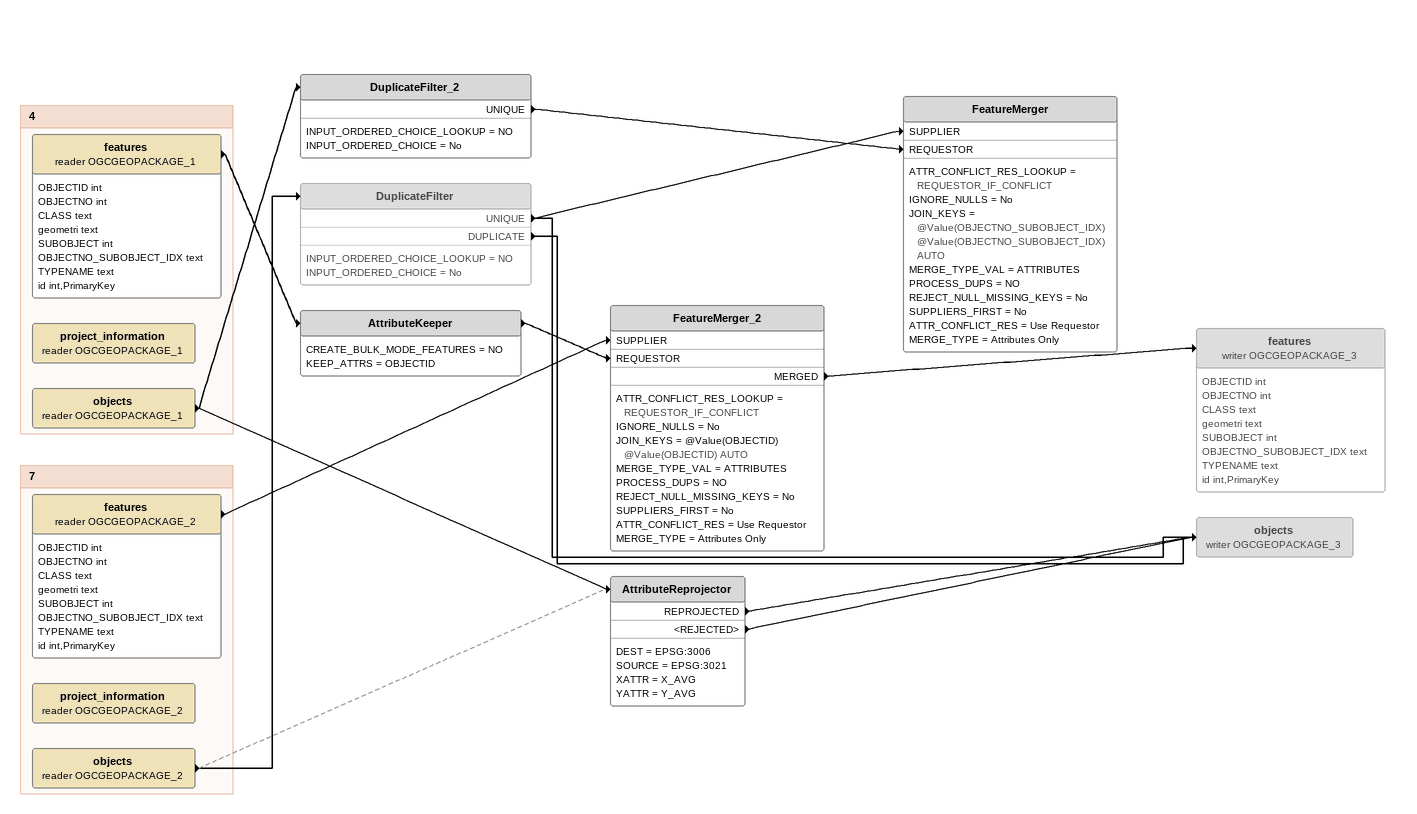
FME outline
DuplicateFilter [off]
    INPUT_ORDERED_CHOICE_LOOKUP = NO
    INPUT_ORDERED_CHOICE = No
    UNIQUE -> FeatureMerger [SUPPLIER]
    UNIQUE -> objects (writer OGCGEOPACKAGE_3)
    DUPLICATE -> objects (writer OGCGEOPACKAGE_3)
AttributeKeeper
    CREATE_BULK_MODE_FEATURES = NO
    KEEP_ATTRS = OBJECTID
    -> FeatureMerger_2 [REQUESTOR]
FeatureMerger_2
    ATTR_CONFLICT_RES_LOOKUP = REQUESTOR_IF_CONFLICT
    IGNORE_NULLS = No
    JOIN_KEYS = @Value(OBJECTID) @Value(OBJECTID) AUTO
    MERGE_TYPE_VAL = ATTRIBUTES
    PROCESS_DUPS = NO
    REJECT_NULL_MISSING_KEYS = No
    SUPPLIERS_FIRST = No
    ATTR_CONFLICT_RES = Use Requestor
    MERGE_TYPE = Attributes Only
    MERGED -> features (writer OGCGEOPACKAGE_3)
features (writer OGCGEOPACKAGE_3) [off]
    attributes: OBJECTID int, OBJECTNO int, CLASS text, geometri text, SUBOBJECT int, OBJECTNO_SUBOBJECT_IDX text, TYPENAME text, id int,PrimaryKey
DuplicateFilter_2
    INPUT_ORDERED_CHOICE_LOOKUP = NO
    INPUT_ORDERED_CHOICE = No
    UNIQUE -> FeatureMerger [REQUESTOR]
FeatureMerger
    ATTR_CONFLICT_RES_LOOKUP = REQUESTOR_IF_CONFLICT
    IGNORE_NULLS = No
    JOIN_KEYS = @Value(OBJECTNO_SUBOBJECT_IDX) @Value(OBJECTNO_SUBOBJECT_IDX) AUTO
    MERGE_TYPE_VAL = ATTRIBUTES
    PROCESS_DUPS = NO
    REJECT_NULL_MISSING_KEYS = No
    SUPPLIERS_FIRST = No
    ATTR_CONFLICT_RES = Use Requestor
    MERGE_TYPE = Attributes Only
AttributeReprojector
    DEST = EPSG:3006
    SOURCE = EPSG:3021
    XATTR = X_AVG
    YATTR = Y_AVG
    REPROJECTED -> objects (writer OGCGEOPACKAGE_3)
    <REJECTED> -> objects (writer OGCGEOPACKAGE_3)
objects (writer OGCGEOPACKAGE_3) [off]

Bookmark: 7
project_information (reader OGCGEOPACKAGE_2)
features (reader OGCGEOPACKAGE_2)
    attributes: OBJECTID int, OBJECTNO int, CLASS text, geometri text, SUBOBJECT int, OBJECTNO_SUBOBJECT_IDX text, TYPENAME text, id int,PrimaryKey
    -> FeatureMerger_2 [SUPPLIER]
objects (reader OGCGEOPACKAGE_2)
    -> DuplicateFilter
    -> AttributeReprojector [off]

Bookmark: 4
project_information (reader OGCGEOPACKAGE_1)
features (reader OGCGEOPACKAGE_1)
    attributes: OBJECTID int, OBJECTNO int, CLASS text, geometri text, SUBOBJECT int, OBJECTNO_SUBOBJECT_IDX text, TYPENAME text, id int,PrimaryKey
    -> AttributeKeeper
objects (reader OGCGEOPACKAGE_1)
    -> DuplicateFilter_2
    -> AttributeReprojector
